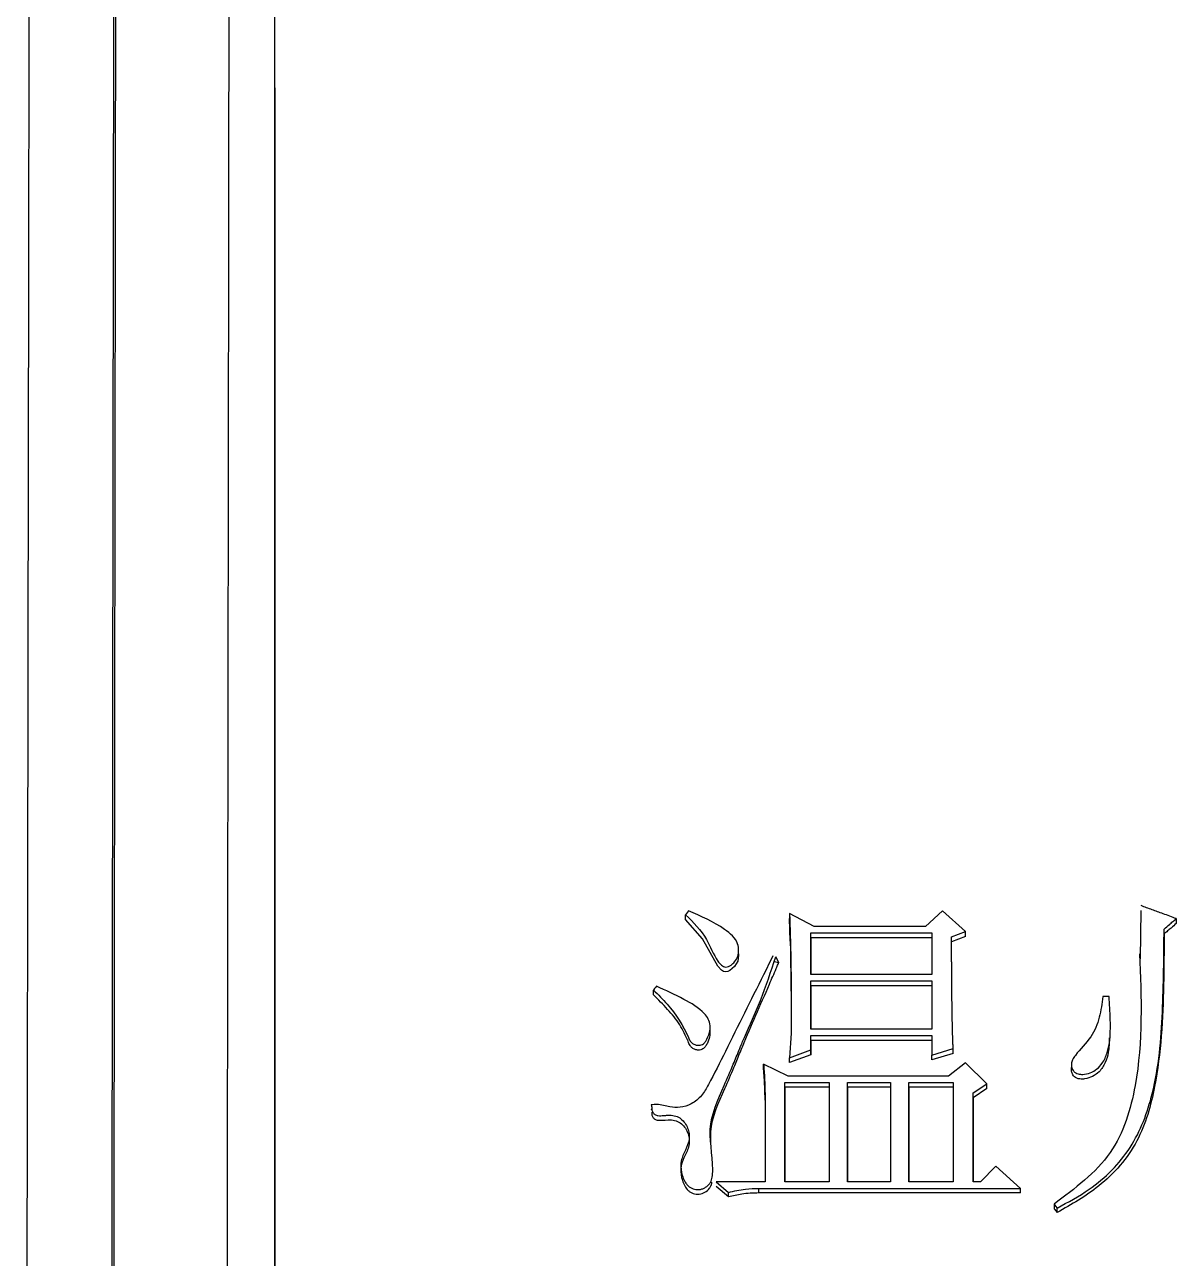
# Model space of a CAD drawing. Header units: millimetres. Extents: x 2223 to 4172, y 741 to 2119.
# Drawn here: x 2691.43 to 2699.58, y 1876.87 to 1885.61 of the extents above; entities that cross this region are included whole.
import ezdxf

# ---------------------------------------------------------------- set-up
doc = ezdxf.new("R2010")
doc.units = ezdxf.units.MM

msp = doc.modelspace()

# ---------------------------------------------------------------- linework, layer by layer
at = {"color": 7, "linetype": 'Continuous', "lineweight": 25}
for p, q in [((2696.1315, 1879.3328), (2696.1098, 1879.3053)), ((2697.9271, 1879.3328), (2697.8081, 1879.2227)), ((2698.0894, 1879.1859), (2697.9271, 1879.3328)), ((2699.3292, 1878.994), (2699.3334, 1879.3347)), ((2696.1098, 1879.2705), (2696.1098, 1879.3053)), ((2697.0185, 1879.2227), (2696.8454, 1879.3145)), ((2696.8454, 1879.3145), (2696.8454, 1879.2797)), ((2696.8493, 1879.1182), (2696.8454, 1879.2797)), ((2699.5822, 1879.2778), (2699.5822, 1879.243)), ((2696.9968, 1879.1767), (2697.8514, 1879.1767)), ((2696.9968, 1878.8826), (2696.9968, 1879.1767)), ((2696.9968, 1879.1421), (2696.9968, 1879.1767)), ((2697.8081, 1879.2227), (2697.0185, 1879.2227)), ((2697.8514, 1879.1767), (2697.8514, 1878.8826)), ((2697.992, 1879.1492), (2698.0894, 1879.1859)), ((2698.0894, 1879.1513), (2698.0894, 1879.1859)), ((2699.4956, 1879.1696), (2699.4956, 1879.2042)), ((2696.4831, 1879.0661), (2696.4831, 1879.0777)), ((2696.9968, 1879.1421), (2696.9968, 1878.8826)), ((2697.8514, 1879.1421), (2696.9968, 1879.1421)), ((2698.0894, 1879.1513), (2697.992, 1879.1146)), ((2696.7697, 1878.9677), (2696.748, 1879.0067)), ((2696.7367, 1878.9747), (2696.7697, 1878.9677)), ((2697.8514, 1878.8826), (2696.9968, 1878.8826)), ((2696.9968, 1878.8366), (2697.8514, 1878.8366)), ((2696.9969, 1878.4958), (2696.9968, 1878.8366)), ((2696.9968, 1878.8024), (2696.9968, 1878.8366)), ((2697.8514, 1878.8366), (2697.8514, 1878.4958)), ((2695.8827, 1878.7381), (2695.8827, 1878.7722)), ((2696.9968, 1878.8024), (2696.9969, 1878.4958)), ((2697.8514, 1878.8024), (2696.9968, 1878.8024)), ((2699.1062, 1878.7261), (2699.0629, 1878.7261)), ((2696.2836, 1878.4801), (2696.2836, 1878.5143)), ((2696.8562, 1878.4682), (2696.8454, 1878.293)), ((2697.8514, 1878.4958), (2696.9969, 1878.4958)), ((2699.1132, 1878.4335), (2699.1132, 1878.4675)), ((2696.9969, 1878.4497), (2697.8514, 1878.4497)), ((2696.9969, 1878.3483), (2696.9969, 1878.4497)), ((2696.9969, 1878.4161), (2696.9969, 1878.4497)), ((2696.9969, 1878.4161), (2696.9969, 1878.3148)), ((2697.8514, 1878.4161), (2696.9969, 1878.4161)), ((2697.8514, 1878.4497), (2697.8514, 1878.3114)), ((2696.8454, 1878.293), (2696.9969, 1878.3483)), ((2696.9969, 1878.3148), (2696.8454, 1878.2595)), ((2696.8454, 1878.2595), (2696.8454, 1878.293)), ((2696.9969, 1878.3148), (2696.9969, 1878.3483)), ((2697.8514, 1878.3114), (2698.0029, 1878.3575)), ((2698.0029, 1878.324), (2697.8514, 1878.2779)), ((2697.8514, 1878.2779), (2697.8514, 1878.3114)), ((2698.0029, 1878.324), (2698.0029, 1878.3575)), ((2698.8841, 1878.3307), (2698.8841, 1878.3297)), ((2696.8346, 1878.1637), (2696.6615, 1878.2468)), ((2696.6615, 1878.2134), (2696.6615, 1878.2468)), ((2698.0894, 1878.2561), (2697.9704, 1878.1638)), ((2698.2408, 1878.1084), (2698.0894, 1878.2561)), ((2696.813, 1878.1176), (2697.1267, 1878.1176)), ((2696.813, 1877.4146), (2696.813, 1878.1176)), ((2696.813, 1878.0843), (2696.813, 1878.1176)), ((2697.9704, 1878.1638), (2696.8346, 1878.1637)), ((2697.1267, 1878.1176), (2697.1267, 1877.4146)), ((2697.2565, 1878.1176), (2697.5594, 1878.1176)), ((2697.2565, 1877.4146), (2697.2565, 1878.1176)), ((2697.2565, 1878.0843), (2697.2565, 1878.1176)), ((2697.5594, 1878.1176), (2697.5594, 1877.4146)), ((2697.6892, 1878.1176), (2698.0029, 1878.1176)), ((2697.6892, 1877.4146), (2697.6892, 1878.1176)), ((2697.6892, 1878.0843), (2697.6892, 1878.1176)), ((2698.0029, 1878.1176), (2698.0029, 1877.4146)), ((2698.1435, 1878.0437), (2698.2408, 1878.1084)), ((2698.2409, 1878.0751), (2698.2408, 1878.1084)), ((2696.6723, 1877.9921), (2696.6723, 1878.0252)), ((2696.813, 1878.0843), (2696.813, 1877.4146)), ((2697.1267, 1878.0843), (2696.813, 1878.0843)), ((2697.2565, 1878.0843), (2697.2565, 1877.4146)), ((2697.5594, 1878.0843), (2697.2565, 1878.0843)), ((2697.6892, 1878.0843), (2697.6892, 1877.4146)), ((2698.0029, 1878.0843), (2697.6892, 1878.0843)), ((2698.2409, 1878.0751), (2698.1435, 1878.0105)), ((2698.1435, 1878.0105), (2698.1435, 1878.0437)), ((2698.3058, 1877.5258), (2698.1976, 1877.4146)), ((2698.4788, 1877.3683), (2698.3058, 1877.5258)), ((2696.3262, 1877.4146), (2696.4127, 1877.3405)), ((2696.6723, 1877.4146), (2696.3262, 1877.4146)), ((2697.1267, 1877.4146), (2696.813, 1877.4146)), ((2697.5594, 1877.4146), (2697.2565, 1877.4146)), ((2698.0029, 1877.4146), (2697.6892, 1877.4146)), ((2698.1976, 1877.4146), (2698.1435, 1877.4146)), ((2696.4127, 1877.3082), (2696.3262, 1877.3823)), ((2696.4127, 1877.3082), (2696.4127, 1877.3405)), ((2696.6291, 1877.3683), (2698.4788, 1877.3683)), ((2696.6291, 1877.336), (2696.6291, 1877.3683)), ((2698.4788, 1877.336), (2696.6291, 1877.336)), ((2698.4788, 1877.336), (2698.4788, 1877.3683)), ((2698.7168, 1877.257), (2698.7168, 1877.2249)), ((2698.7383, 1877.1973), (2698.7383, 1877.2294))]:
    msp.add_line(p, q, dxfattribs=at)
at = {"color": 7, "linetype": 'Continuous', "lineweight": 25, "flags": 128}
for points in [[(2696.4814, 1879.042), (2696.485, 1879.02), (2696.4783, 1878.9773), (2696.4561, 1878.9381), (2696.4237, 1878.9097), (2696.4091, 1878.9031), (2696.3942, 1878.9009), (2696.3779, 1878.9047), (2696.3627, 1878.914), (2696.3383, 1878.9419), (2696.2292, 1879.1352), (2696.1098, 1879.2705), (2696.1098, 1879.2705)], [(2695.9043, 1878.7998), (2695.8988, 1878.7928), (2695.8908, 1878.7825), (2695.8827, 1878.7722)], [(2698.7168, 1877.257), (2698.7276, 1877.2432), (2698.7384, 1877.2293)], [(2698.7168, 1877.2249), (2698.7222, 1877.2179), (2698.7277, 1877.211), (2698.7384, 1877.1972)]]:
    msp.add_lwpolyline(points, dxfattribs=at)
at = {"color": 7, "linetype": 'Continuous', "lineweight": 25}
for points, knots in [([(2693.2014, 1932.1163), (2693.2014, 1932.0123), (2693.2015, 1931.4915), (2693.2015, 1930.1246), (2693.2016, 1927.9647), (2693.2017, 1925.3463), (2693.2017, 1922.8838), (2693.2017, 1919.376), (2693.2018, 1916.233), (2693.2018, 1911.9179), (2693.2018, 1907.2309), (2693.2019, 1902.0987), (2693.2019, 1896.6751), (2693.202, 1892.1164), (2693.202, 1886.194), (2693.2021, 1881.2882), (2693.2022, 1874.6092), (2693.2023, 1870.3165), (2693.2023, 1867.3153)], [0, 0, 0, 0, 0.020124, 0.100733, 0.181328, 0.221587, 0.302184, 0.342442, 0.423039, 0.463298, 0.543894, 0.624491, 0.664749, 0.745346, 0.785604, 0.8662, 0.906458, 1, 1, 1, 1]), ([(2691.5328, 1931.1683), (2691.5329, 1931.1966), (2691.5332, 1931.2851), (2691.5319, 1930.2987), (2691.5289, 1928.2858), (2691.5243, 1925.2232), (2691.5191, 1921.8349), (2691.514, 1918.4975), (2691.5093, 1915.4278), (2691.5038, 1911.7844), (2691.4972, 1907.5137), (2691.49, 1902.868), (2691.4823, 1897.9212), (2691.4741, 1892.7508), (2691.4651, 1887.0665), (2691.4552, 1880.8695), (2691.4445, 1874.1857), (2691.4369, 1869.4949), (2691.4331, 1867.1009)], [0, 0, 0, 0, 0.039342, 0.122943, 0.206183, 0.289063, 0.371582, 0.416612, 0.465601, 0.518547, 0.575452, 0.636313, 0.690059, 0.746552, 0.805793, 0.867782, 0.932518, 1, 1, 1, 1]), ([(2692.0381, 1866.9653), (2692.0427, 1870.2646), (2692.0518, 1876.8631), (2692.0647, 1886.2931), (2692.0767, 1895.1737), (2692.0877, 1903.3314), (2692.0974, 1910.6319), (2692.1057, 1916.9491), (2692.1124, 1922.1734), (2692.1175, 1926.2216), (2692.1203, 1928.6255), (2692.1216, 1929.939), (2692.1218, 1930.2605), (2692.1219, 1930.4212)], [0, 0, 0, 0, 0.0981345, 0.196269, 0.2944034, 0.3925379, 0.4906723, 0.5888066, 0.686941, 0.7850753, 0.8832097, 0.9416048, 1, 1, 1, 1]), ([(2692.0521, 1866.9166), (2692.0554, 1869.3023), (2692.0619, 1874.0089), (2692.0711, 1880.7582), (2692.0798, 1887.1007), (2692.0878, 1892.9959), (2692.0951, 1898.4265), (2692.1028, 1904.1595), (2692.1105, 1909.9281), (2692.1177, 1915.4084), (2692.1235, 1919.8756), (2692.128, 1923.3984), (2692.1313, 1926.0614), (2692.1335, 1927.9607), (2692.1348, 1929.1917), (2692.1352, 1929.7066), (2692.1353, 1929.8565), (2692.1353, 1929.8813)], [0, 0, 0, 0, 0.07139, 0.140843, 0.208359, 0.273937, 0.337578, 0.399281, 0.488173, 0.572709, 0.652888, 0.72871, 0.800173, 0.867277, 0.930021, 0.988406, 1, 1, 1, 1]), ([(2692.9334, 1929.0982), (2692.9333, 1929.0053), (2692.9333, 1928.8355), (2692.9329, 1928.3878), (2692.9323, 1927.8473), (2692.9316, 1927.1715), (2692.9306, 1926.3638), (2692.9295, 1925.4238), (2692.9282, 1924.3523), (2692.9261, 1922.6427), (2692.9228, 1919.9566), (2692.9176, 1915.8068), (2692.9109, 1910.5904), (2692.9035, 1904.9836), (2692.8959, 1899.3063), (2692.8885, 1893.8392), (2692.8803, 1887.8264), (2692.8713, 1881.2788), (2692.8615, 1874.2359), (2692.8547, 1869.2936), (2692.8512, 1866.7795)], [0, 0, 0, 0, 0.037781, 0.069081, 0.100468, 0.131943, 0.163506, 0.195157, 0.226895, 0.258722, 0.330934, 0.408983, 0.49287, 0.582593, 0.645672, 0.711347, 0.779618, 0.850484, 0.923944, 1, 1, 1, 1]), ([(2693.2023, 1867.2142), (2693.2023, 1867.8616), (2693.2023, 1871.1022), (2693.2022, 1876.8675), (2693.2021, 1883.0842), (2693.202, 1889.1194), (2693.202, 1893.7493), (2693.2019, 1897.5603), (2693.2019, 1899.0036), (2693.2019, 1899.4005)], [0, 0, 0, 0, 0.056256, 0.281605, 0.506911, 0.619454, 0.844767, 0.95731, 1, 1, 1, 1]), ([(2696.1098, 1879.3053), (2696.1649, 1879.2503), (2696.2623, 1879.153), (2696.3089, 1879.0132), (2696.3566, 1878.9515), (2696.377, 1878.9383), (2696.395, 1878.9337), (2696.4142, 1878.9382), (2696.4357, 1878.9509), (2696.46, 1878.9744), (2696.481, 1879.0105), (2696.4871, 1879.0549), (2696.4794, 1879.1069), (2696.4433, 1879.1595), (2696.3298, 1879.2454), (2696.2194, 1879.2941), (2696.1315, 1879.3328)], [0, 0, 0, 0, 0.207426, 0.3671791, 0.4006894, 0.4165576, 0.4312681, 0.4480728, 0.4666486, 0.4972467, 0.5385204, 0.578669, 0.62014, 0.6824247, 0.7472329, 1, 1, 1, 1]), ([(2699.5822, 1879.2778), (2699.5509, 1879.2893), (2699.4937, 1879.3104), (2699.4108, 1879.341), (2699.3592, 1879.36), (2699.3334, 1879.3696)], [0, 0, 0, 0, 0.377734, 0.688867, 1, 1, 1, 1]), ([(2696.8454, 1879.3145), (2696.8455, 1879.31), (2696.8458, 1879.3033), (2696.8461, 1879.2921), (2696.8465, 1879.281), (2696.8469, 1879.2676), (2696.8474, 1879.2541), (2696.8478, 1879.2407), (2696.8482, 1879.2273), (2696.8488, 1879.2095), (2696.8495, 1879.1871), (2696.8503, 1879.1603), (2696.851, 1879.1334), (2696.8525, 1879.0798), (2696.854, 1879.0171), (2696.855, 1878.9544), (2696.8554, 1878.9231), (2696.8557, 1878.9007), (2696.8559, 1878.8783), (2696.8561, 1878.8514), (2696.8563, 1878.8246), (2696.8565, 1878.7977), (2696.8566, 1878.7708), (2696.8567, 1878.7439), (2696.8567, 1878.717), (2696.8568, 1878.6901), (2696.8567, 1878.6677), (2696.8567, 1878.6497), (2696.8567, 1878.6363), (2696.8567, 1878.6228), (2696.8567, 1878.6094), (2696.8566, 1878.5959), (2696.8566, 1878.5824), (2696.8566, 1878.569), (2696.8565, 1878.5555), (2696.8565, 1878.5421), (2696.8564, 1878.5286), (2696.8564, 1878.5174), (2696.8564, 1878.5084), (2696.8563, 1878.5017), (2696.8563, 1878.4949), (2696.8563, 1878.4882), (2696.8563, 1878.4826), (2696.8563, 1878.4759), (2696.8562, 1878.4715), (2696.8562, 1878.4682)], [0, 0, 0, 0, 0.015876, 0.023814, 0.03969, 0.055566, 0.071442, 0.087319, 0.103195, 0.119071, 0.150823, 0.182575, 0.214327, 0.246079, 0.373089, 0.436594, 0.468346, 0.484222, 0.515974, 0.547726, 0.579478, 0.611231, 0.642983, 0.674735, 0.706487, 0.738239, 0.769992, 0.785868, 0.801744, 0.81762, 0.833496, 0.849372, 0.865248, 0.881124, 0.897, 0.912877, 0.928753, 0.944629, 0.952567, 0.960505, 0.968443, 0.976381, 0.984319, 0.988288, 1, 1, 1, 1]), ([(2699.4956, 1879.2043), (2699.5081, 1879.2149), (2699.5288, 1879.2324), (2699.5576, 1879.2569), (2699.574, 1879.2708), (2699.5822, 1879.2778)], [0, 0, 0, 0, 0.432505, 0.716252, 1, 1, 1, 1]), ([(2699.5822, 1879.243), (2699.5697, 1879.2324), (2699.549, 1879.2149), (2699.5202, 1879.1904), (2699.5038, 1879.1766), (2699.4956, 1879.1696)], [0, 0, 0, 0, 0.432757, 0.716378, 1, 1, 1, 1]), ([(2698.7384, 1877.2294), (2698.816, 1877.2707), (2699.018, 1877.3781), (2699.2819, 1877.6463), (2699.4478, 1878.0925), (2699.4909, 1878.6194), (2699.494, 1879.0084), (2699.4956, 1879.2043)], [0, 0, 0, 0, 0.1126392, 0.2928879, 0.4749547, 0.7356452, 1, 1, 1, 1]), ([(2699.4956, 1879.1696), (2699.4952, 1879.0497), (2699.4942, 1878.6896), (2699.4673, 1878.1942), (2699.3302, 1877.6912), (2699.0662, 1877.3831), (2698.8404, 1877.2551), (2698.7384, 1877.1973)], [0, 0, 0, 0, 0.1620608, 0.4866973, 0.667178, 0.8496947, 1, 1, 1, 1]), ([(2696.8492, 1879.1484), (2696.8492, 1879.1484), (2696.8492, 1879.1485), (2696.8492, 1879.1478), (2696.8492, 1879.1448), (2696.8513, 1879.0486), (2696.855, 1878.8801), (2696.8561, 1878.6905), (2696.8563, 1878.5924), (2696.8563, 1878.5398), (2696.8563, 1878.5193), (2696.8563, 1878.5063), (2696.8563, 1878.5027), (2696.8563, 1878.501)], [0, 0, 0, 0, 0.0012066, 0.0038888, 0.0070276, 0.0251953, 0.4754973, 0.6955221, 0.8591886, 0.9021553, 0.9375917, 0.968739, 1, 1, 1, 1]), ([(2698.0029, 1878.3575), (2698.0027, 1878.3618), (2698.0023, 1878.3747), (2698.0015, 1878.3961), (2698.0006, 1878.4218), (2697.9999, 1878.4432), (2697.9994, 1878.4603), (2697.999, 1878.4731), (2697.9986, 1878.486), (2697.9983, 1878.4988), (2697.998, 1878.5117), (2697.9977, 1878.5245), (2697.9974, 1878.5374), (2697.9968, 1878.563), (2697.9952, 1878.6529), (2697.9937, 1878.7556), (2697.9932, 1878.8453), (2697.993, 1878.871), (2697.993, 1878.8838), (2697.9929, 1878.8966), (2697.9928, 1878.9094), (2697.9928, 1878.9223), (2697.9927, 1878.9351), (2697.9926, 1878.9479), (2697.9926, 1878.9607), (2697.9925, 1878.9735), (2697.9925, 1878.9864), (2697.9925, 1878.9992), (2697.9924, 1879.012), (2697.9924, 1879.0248), (2697.9923, 1879.0355), (2697.9923, 1879.044), (2697.9923, 1879.0504), (2697.9923, 1879.0568), (2697.9923, 1879.0632), (2697.9922, 1879.0696), (2697.9922, 1879.076), (2697.9922, 1879.0824), (2697.9922, 1879.0888), (2697.9922, 1879.0952), (2697.9922, 1879.1017), (2697.9921, 1879.1081), (2697.9921, 1879.1145), (2697.9921, 1879.1209), (2697.9921, 1879.1273), (2697.9921, 1879.1337), (2697.9921, 1879.141), (2697.992, 1879.1461), (2697.992, 1879.1492)], [0, 0, 0, 0, 0.016204, 0.048613, 0.081022, 0.11343, 0.129634, 0.145839, 0.162043, 0.178247, 0.194452, 0.210656, 0.22686, 0.243065, 0.307882, 0.567153, 0.631971, 0.648175, 0.664379, 0.680584, 0.696788, 0.712992, 0.729197, 0.745401, 0.761605, 0.777809, 0.794014, 0.810218, 0.826422, 0.842627, 0.858831, 0.866933, 0.875035, 0.883137, 0.89124, 0.899342, 0.907444, 0.915546, 0.923648, 0.93175, 0.939853, 0.947955, 0.956057, 0.964159, 0.972261, 0.980363, 0.988466, 1, 1, 1, 1]), ([(2696.7282, 1879.0151), (2696.7059, 1878.97), (2696.5941, 1878.7445), (2696.4418, 1878.4401), (2696.3001, 1878.1539), (2696.2269, 1878.0229), (2696.1565, 1877.9641), (2696.0748, 1877.9382), (2695.9911, 1877.9435), (2695.9248, 1877.9666), (2695.88, 1877.9605), (2695.8664, 1877.9587)], [0, 0, 0, 0, 0.102395, 0.511938, 0.690628, 0.751585, 0.813368, 0.867382, 0.913423, 0.973554, 1, 1, 1, 1]), ([(2695.8719, 1877.9419), (2695.8713, 1877.9355), (2695.8701, 1877.9224), (2695.8769, 1877.907), (2695.885, 1877.8966), (2695.896, 1877.8885), (2695.9201, 1877.8815), (2695.9507, 1877.8837), (2695.9784, 1877.886), (2696.0067, 1877.8876), (2696.0403, 1877.8825), (2696.0775, 1877.8628), (2696.1066, 1877.8328), (2696.1255, 1877.7961), (2696.1358, 1877.7562), (2696.1368, 1877.7017), (2696.1081, 1877.639), (2696.0725, 1877.5641), (2696.0776, 1877.4804), (2696.0994, 1877.4204), (2696.1262, 1877.3871), (2696.1432, 1877.3734), (2696.1623, 1877.3641), (2696.1832, 1877.3597), (2696.2047, 1877.3594), (2696.226, 1877.3637), (2696.2461, 1877.3727), (2696.2641, 1877.3855), (2696.2794, 1877.4009), (2696.2947, 1877.4247), (2696.3156, 1877.5551), (2696.245, 1877.7875), (2696.361, 1878.0481), (2696.4409, 1878.2307), (2696.4795, 1878.3261), (2696.5003, 1878.3764), (2696.5123, 1878.405), (2696.5579, 1878.5111), (2696.6491, 1878.7099), (2696.7136, 1878.9034), (2696.748, 1879.0067)], [0, 0, 0, 0, 0.007379, 0.015024, 0.018576, 0.022154, 0.030149, 0.045285, 0.055171, 0.060604, 0.076118, 0.091429, 0.106287, 0.12239, 0.137957, 0.153423, 0.184306, 0.215478, 0.246922, 0.278293, 0.286938, 0.294859, 0.302435, 0.3101, 0.317992, 0.325694, 0.333597, 0.342062, 0.35006, 0.357798, 0.37381, 0.499189, 0.624194, 0.686833, 0.729214, 0.742073, 0.749377, 0.764857, 0.87447, 1, 1, 1, 1]), ([(2699.3219, 1879.0283), (2699.3346, 1878.719), (2699.354, 1878.2427), (2699.1572, 1877.5852), (2698.8652, 1877.3676), (2698.7168, 1877.257)], [0, 0, 0, 0, 0.476561, 0.733993, 1, 1, 1, 1]), ([(2696.2901, 1877.6684), (2696.2881, 1877.702), (2696.2797, 1877.8434), (2696.3679, 1878.0274), (2696.4454, 1878.2073), (2696.4856, 1878.3074), (2696.5678, 1878.504), (2696.6559, 1878.7045), (2696.7394, 1878.8981), (2696.7612, 1878.9484), (2696.7671, 1878.9619), (2696.7689, 1878.966), (2696.7695, 1878.9673), (2696.7697, 1878.9677)], [0, 0, 0, 0, 0.0723388, 0.3043659, 0.4203223, 0.4959104, 0.5362252, 0.8787778, 0.9670552, 0.9904441, 0.9969511, 0.9989078, 1, 1, 1, 1]), ([(2695.8827, 1878.7722), (2695.9162, 1878.7396), (2696.0177, 1878.6409), (2696.097, 1878.5125), (2696.1408, 1878.4117), (2696.1581, 1878.3937), (2696.1795, 1878.3834), (2696.2014, 1878.3799), (2696.2215, 1878.383), (2696.2392, 1878.3931), (2696.2624, 1878.4216), (2696.2788, 1878.4657), (2696.2867, 1878.5202), (2696.273, 1878.568), (2696.217, 1878.6403), (2696.0865, 1878.7145), (2695.9687, 1878.7697), (2695.9043, 1878.7998)], [0, 0, 0, 0, 0.118686, 0.359193, 0.382947, 0.402076, 0.42122, 0.441111, 0.455767, 0.470498, 0.490907, 0.5484, 0.590659, 0.633123, 0.67426, 0.821853, 1, 1, 1, 1]), ([(2696.2822, 1878.4804), (2696.2818, 1878.4676), (2696.2811, 1878.4372), (2696.2662, 1878.4001), (2696.2497, 1878.3712), (2696.2345, 1878.356), (2696.2177, 1878.3484), (2696.1985, 1878.3465), (2696.1772, 1878.3505), (2696.1559, 1878.3616), (2696.1382, 1878.382), (2696.1159, 1878.4398), (2696.0716, 1878.5302), (2695.9838, 1878.6378), (2695.9166, 1878.7045), (2695.8827, 1878.7381)], [0, 0, 0, 0, 0.056899, 0.135025, 0.173647, 0.203147, 0.22663, 0.250033, 0.283128, 0.316518, 0.350129, 0.398072, 0.589341, 0.793015, 1, 1, 1, 1]), ([(2699.0629, 1878.7261), (2699.0562, 1878.677), (2699.0429, 1878.5784), (2698.9835, 1878.4298), (2698.8926, 1878.3467), (2698.8476, 1878.2817), (2698.8382, 1878.2508), (2698.8413, 1878.2219), (2698.8529, 1878.199), (2698.8697, 1878.1844), (2698.8918, 1878.1761), (2698.9273, 1878.1741), (2698.9741, 1878.1842), (2699.0222, 1878.2118), (2699.0662, 1878.2599), (2699.1159, 1878.3771), (2699.1182, 1878.5405), (2699.1097, 1878.6726), (2699.1062, 1878.7261)], [0, 0, 0, 0, 0.115518, 0.231634, 0.360314, 0.38877, 0.411137, 0.433609, 0.45467, 0.468652, 0.482629, 0.505933, 0.545458, 0.585905, 0.62732, 0.690876, 0.874624, 1, 1, 1, 1]), ([(2699.1077, 1878.434), (2699.1073, 1878.3994), (2699.1067, 1878.3396), (2699.0824, 1878.257), (2699.0438, 1878.197), (2698.991, 1878.1577), (2698.9421, 1878.1428), (2698.9033, 1878.1413), (2698.8782, 1878.1468), (2698.8609, 1878.1577), (2698.8478, 1878.1742), (2698.8403, 1878.1958), (2698.8383, 1878.2153), (2698.8419, 1878.2253), (2698.8426, 1878.2273)], [0, 0, 0, 0, 0.202662, 0.349797, 0.498391, 0.606497, 0.714846, 0.776821, 0.819663, 0.85472, 0.889689, 0.938332, 0.987596, 1, 1, 1, 1]), ([(2696.6615, 1878.2468), (2696.6641, 1878.2141), (2696.6684, 1878.1609), (2696.6709, 1878.087), (2696.6719, 1878.0458), (2696.6723, 1878.0252)], [0, 0, 0, 0, 0.443386, 0.721661, 1, 1, 1, 1]), ([(2696.6723, 1877.9921), (2696.6718, 1878.0249), (2696.6708, 1878.0782), (2696.6661, 1878.152), (2696.6631, 1878.1929), (2696.6615, 1878.2134)], [0, 0, 0, 0, 0.443947, 0.721943, 1, 1, 1, 1]), ([(2696.6723, 1878.0252), (2696.6723, 1877.9236), (2696.6723, 1877.7202), (2696.6723, 1877.5165), (2696.6723, 1877.4146)], [0, 0, 0, 0, 0.499996, 1, 1, 1, 1]), ([(2698.1435, 1877.4146), (2698.1435, 1877.5074), (2698.1435, 1877.7173), (2698.1435, 1877.9268), (2698.1435, 1878.0437)], [0, 0, 0, 0, 0.44202, 1, 1, 1, 1]), ([(2695.8664, 1877.9587), (2695.8684, 1877.9537), (2695.8719, 1877.945), (2695.8721, 1877.9343), (2695.8702, 1877.9284), (2695.8684, 1877.9266), (2695.8673, 1877.926), (2695.8668, 1877.9258), (2695.8665, 1877.9257), (2695.8664, 1877.9256)], [0, 0, 0, 0, 0.493604, 0.861876, 0.955662, 0.982084, 0.991539, 0.995796, 1, 1, 1, 1]), ([(2698.1435, 1878.0105), (2698.1435, 1877.9181), (2698.1435, 1877.7197), (2698.1435, 1877.5208), (2698.1435, 1877.4146)], [0, 0, 0, 0, 0.465984, 1, 1, 1, 1]), ([(2695.8719, 1877.9089), (2695.8713, 1877.9018), (2695.8701, 1877.8876), (2695.8782, 1877.8713), (2695.8877, 1877.8612), (2695.9005, 1877.8536), (2695.9421, 1877.8456), (2695.9948, 1877.8595), (2696.0539, 1877.8447), (2696.0898, 1877.8195), (2696.1161, 1877.7849), (2696.1315, 1877.745), (2696.1376, 1877.7027), (2696.1305, 1877.6469), (2696.0951, 1877.5874), (2696.0704, 1877.5077), (2696.0813, 1877.438), (2696.1019, 1877.3865), (2696.1226, 1877.3578), (2696.1437, 1877.3405), (2696.163, 1877.3313), (2696.1842, 1877.3271), (2696.2061, 1877.3278), (2696.2274, 1877.3323), (2696.2538, 1877.3437), (2696.2753, 1877.3625), (2696.2896, 1877.3854), (2696.2963, 1877.4005), (2696.2965, 1877.4101), (2696.2966, 1877.4131)], [0, 0, 0, 0, 0.021977, 0.044085, 0.053985, 0.064273, 0.088224, 0.176711, 0.220203, 0.264353, 0.306517, 0.351961, 0.396252, 0.439352, 0.525251, 0.607696, 0.694473, 0.739882, 0.779597, 0.801371, 0.821997, 0.842752, 0.864889, 0.886343, 0.907126, 0.950116, 0.970156, 0.990518, 1, 1, 1, 1]), ([(2696.4127, 1877.3405), (2696.4525, 1877.3497), (2696.5236, 1877.3662), (2696.5968, 1877.3676), (2696.6291, 1877.3683)], [0, 0, 0, 0, 0.558835, 1, 1, 1, 1]), ([(2696.6291, 1877.336), (2696.588, 1877.3349), (2696.5148, 1877.3329), (2696.4439, 1877.3157), (2696.4127, 1877.3082)], [0, 0, 0, 0, 0.561085, 1, 1, 1, 1])]:
    msp.add_open_spline(points, degree=3, knots=knots, dxfattribs=at)

doc.saveas('drawing.dxf')
